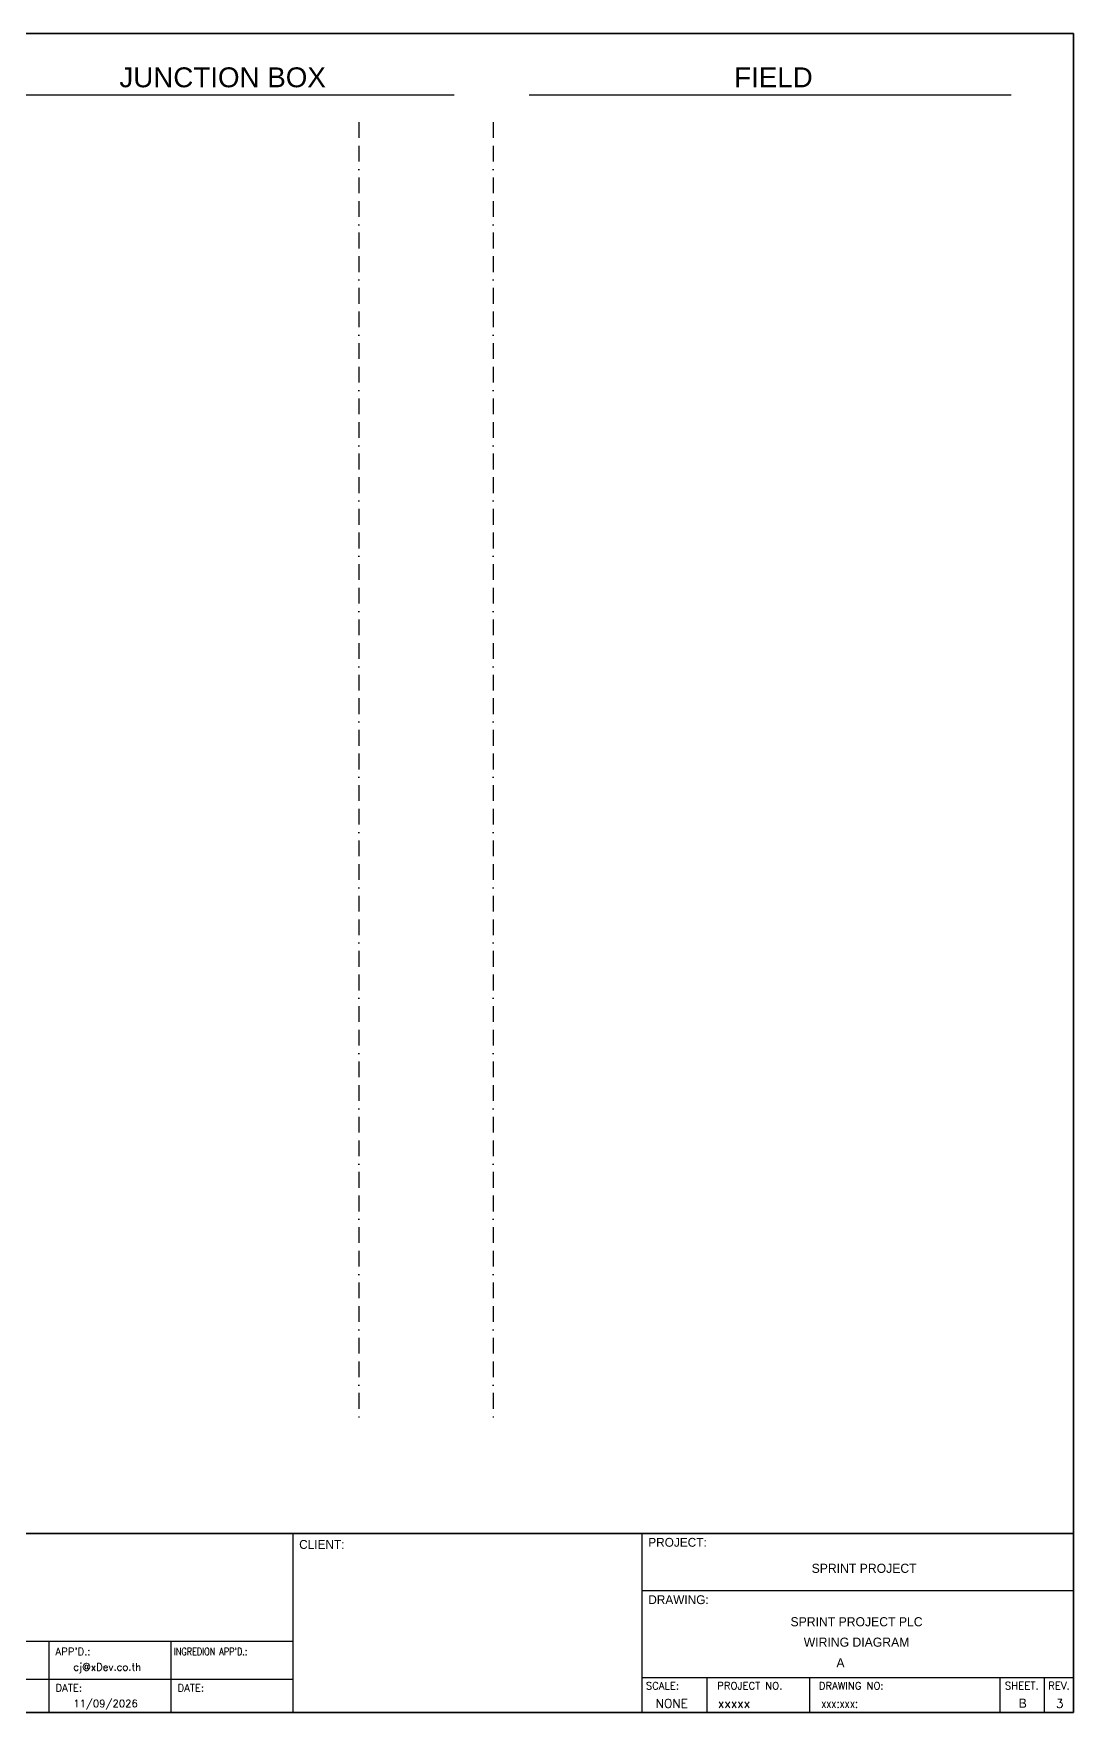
# Model space of a CAD drawing. Header units: millimetres. Extents: x 0 to 62600, y 0 to 14837.
# Drawn here: x 6410 to 8087, y 9013 to 11717 of the extents above; entities that cross this region are included whole.
import ezdxf
from ezdxf.enums import TextEntityAlignment as Align

# ---------------------------------------------------------------- set-up
doc = ezdxf.new("R2010")
doc.units = ezdxf.units.MM
doc.linetypes.add('BORDERX2', pattern=[88.9, 25.4, -12.7, 25.4, -12.7, 0, -12.7])
for name, color, linetype in [('GT_1', 9, 'Continuous'), ('HELPPOINT', 7, 'Continuous'), ('MEMBER', 7, 'Continuous'), ('x01001-FrameArea', 2, 'BORDERX2')]:
    doc.layers.add(name, color=color, linetype=linetype)
doc.styles.add('HTX11', font='O8111901')
doc.styles.add('ROMANS', font='romans.shx', dxfattribs={"width": 0.85, "height": 25})
doc.styles.get("Standard").update_dxf_attribs({"font": 'arial.ttf'})

msp = doc.modelspace()

# ---------------------------------------------------------------- linework, layer by layer
for p, q in [((6311.5, 11618.3), (7088.2, 11618.3)), ((7209.2, 11618.3), (7986, 11618.3))]:
    msp.add_line(p, q)
at = {"color": 4}
for p, q in [((7495.6, 9068.7), (7495.6, 9012.6)), ((7660.9, 9068.7), (7660.9, 9012.6))]:
    msp.add_line(p, q, dxfattribs=at)
at = {"color": 4, "ltscale": 0.5}
for p, q in [((7968, 9068.7), (7968, 9012.6)), ((7968, 9068.7), (7968, 9012.6)), ((8039.2, 9068.7), (8039.2, 9012.6)), ((8039.2, 9068.7), (8039.2, 9012.6))]:
    msp.add_line(p, q, dxfattribs=at)
at = {"layer": 'GT_1', "color": 4}
for p, q in [((6829.1, 9012.6), (6829.1, 9300.8)), ((7391.4, 9012.6), (7391.4, 9300.8)), ((7391.4, 9012.6), (7391.4, 9300.8)), ((7391.4, 9012.6), (7391.4, 9300.8)), ((6829.1, 9127), (6042.1, 9127)), ((6435.6, 9012.6), (6435.6, 9127)), ((6632.4, 9012.6), (6632.4, 9127)), ((6829.1, 9065.5), (6042.1, 9065.5)), ((7391.4, 9068.7), (8086.6, 9068.7))]:
    msp.add_line(p, q, dxfattribs=at)
at = {"layer": 'HELPPOINT', "color": 4, "lineweight": 35}
for p, q in [((4193.3, 11716.9), (8086.6, 11716.9)), ((4193.3, 11716.9), (8086.6, 11716.9)), ((8086.6, 11716.9), (8086.6, 9012.6)), ((8086.6, 11716.9), (8086.6, 9012.6)), ((8086.6, 9012.6), (4193.3, 9012.6)), ((8086.6, 9012.6), (4193.3, 9012.6))]:
    msp.add_line(p, q, dxfattribs=at)
at = {"layer": 'HELPPOINT', "color": 4}
for p, q in [((7391.4, 9209.2), (8086.6, 9209.2)), ((7391.4, 9209.2), (8086.6, 9209.2)), ((7391.4, 9068.7), (8086.6, 9068.7))]:
    msp.add_line(p, q, dxfattribs=at)
at = {"layer": 'MEMBER', "color": 4, "lineweight": 35}
msp.add_line((4193.3, 9300.8), (8086.6, 9300.8), dxfattribs=at)
msp.add_line((4193.3, 9300.8), (8086.6, 9300.8), dxfattribs=at)
at = {"layer": 'MEMBER', "color": 4}
for p, q in [((7391.4, 9209.2), (8086.6, 9209.2)), ((7391.4, 9209.2), (8086.6, 9209.2)), ((7391.4, 9068.7), (8086.6, 9068.7)), ((7391.4, 9068.7), (8086.6, 9068.7))]:
    msp.add_line(p, q, dxfattribs=at)
at = {"layer": 'x01001-FrameArea'}
for p, q in [((6934.6, 11574.2), (6934.6, 9487.7)), ((7151.3, 11574.2), (7151.3, 9487.7))]:
    msp.add_line(p, q, dxfattribs=at)

# ---------------------------------------------------------------- texts
at = {"color": 2}
for s, p in [('JUNCTION BOX', (6548.8, 11630.4)), ('FIELD', (7539.7, 11630.4))]:
    msp.add_text(s, height=32, dxfattribs=at).set_placement(p)
at = {"color": 4, "ltscale": 100, "style": 'HTX11'}
for s, p in [('SPRINT PROJECT', (7749.2, 9244.8)), ('SPRINT PROJECT PLC', (7737, 9158.7)), ('WIRING DIAGRAM', (7737, 9125.8))]:
    msp.add_text(s, height=14.693, dxfattribs=at).set_placement(p, align=Align.MIDDLE_CENTER)
at = {"style": 'HTX11'}
for tag, text, height, p in [('A', 'A', 14.8, (7711.1, 9092.5)), ('B', 'CHASSIS C2 SLOT 1', 14.821, (8004.9, 9027.5))]:
    msp.add_attdef(tag, text=text, height=height, dxfattribs=at).set_placement(p, align=Align.MIDDLE_CENTER)
at = {"layer": 'GT_1', "color": 4, "style": 'HTX11'}
for s, p in [('CLIENT:', (6838.6, 9276.1)), ('PROJECT:', (7401.3, 9279.5)), ('DRAWING:', (7401.3, 9187.1))]:
    msp.add_text(s, height=14.25, dxfattribs=at).set_placement(p)
at = {"layer": 'MEMBER', "color": 4, "ltscale": 0.8, "style": 'ROMANS'}
for s, height, p in [("APP'D.:", 11.88, (6445.8, 9104.8)), ('cj@xDev.co.th', 11.875, (6474.6, 9079.9)), ('SCALE:', 11.88, (7397.3, 9049.7)), ('PROJECT NO.', 11.875, (7512.5, 9049.7)), ('DRAWING NO:', 11.875, (7676.2, 9049.7)), ('SHEET.', 12, (7976, 9049.7)), ('REV.', 12, (8045.9, 9049.7)), ('DATE:', 11.88, (6445.8, 9046.2)), ('11/09/2026', 11.88, (6474.6, 9021.1)), ('DATE:', 11.88, (6642.6, 9046.2)), ('NONE', 14.23, (7413.3, 9020)), ('xxxxx', 14.23, (7513.7, 9020))]:
    msp.add_text(s, height=height, dxfattribs=at).set_placement(p)
at = {"layer": 'MEMBER', "color": 4, "ltscale": 0.8, "style": 'ROMANS', "width": 0.8}
for s, height, p in [("INGREDION APP'D.:", 11.875, (6636.6, 9104.8)), ('xxx:xxx:', 14.23, (7679.9, 9020))]:
    msp.add_text(s, height=height, dxfattribs=at).set_placement(p)
at = {"layer": 'MEMBER', "color": 4, "ltscale": 0.8, "style": 'ROMANS'}
msp.add_text('3', height=14.2, dxfattribs=at).set_placement((8064.5, 9020), align=Align.CENTER)

doc.saveas('drawing.dxf')
